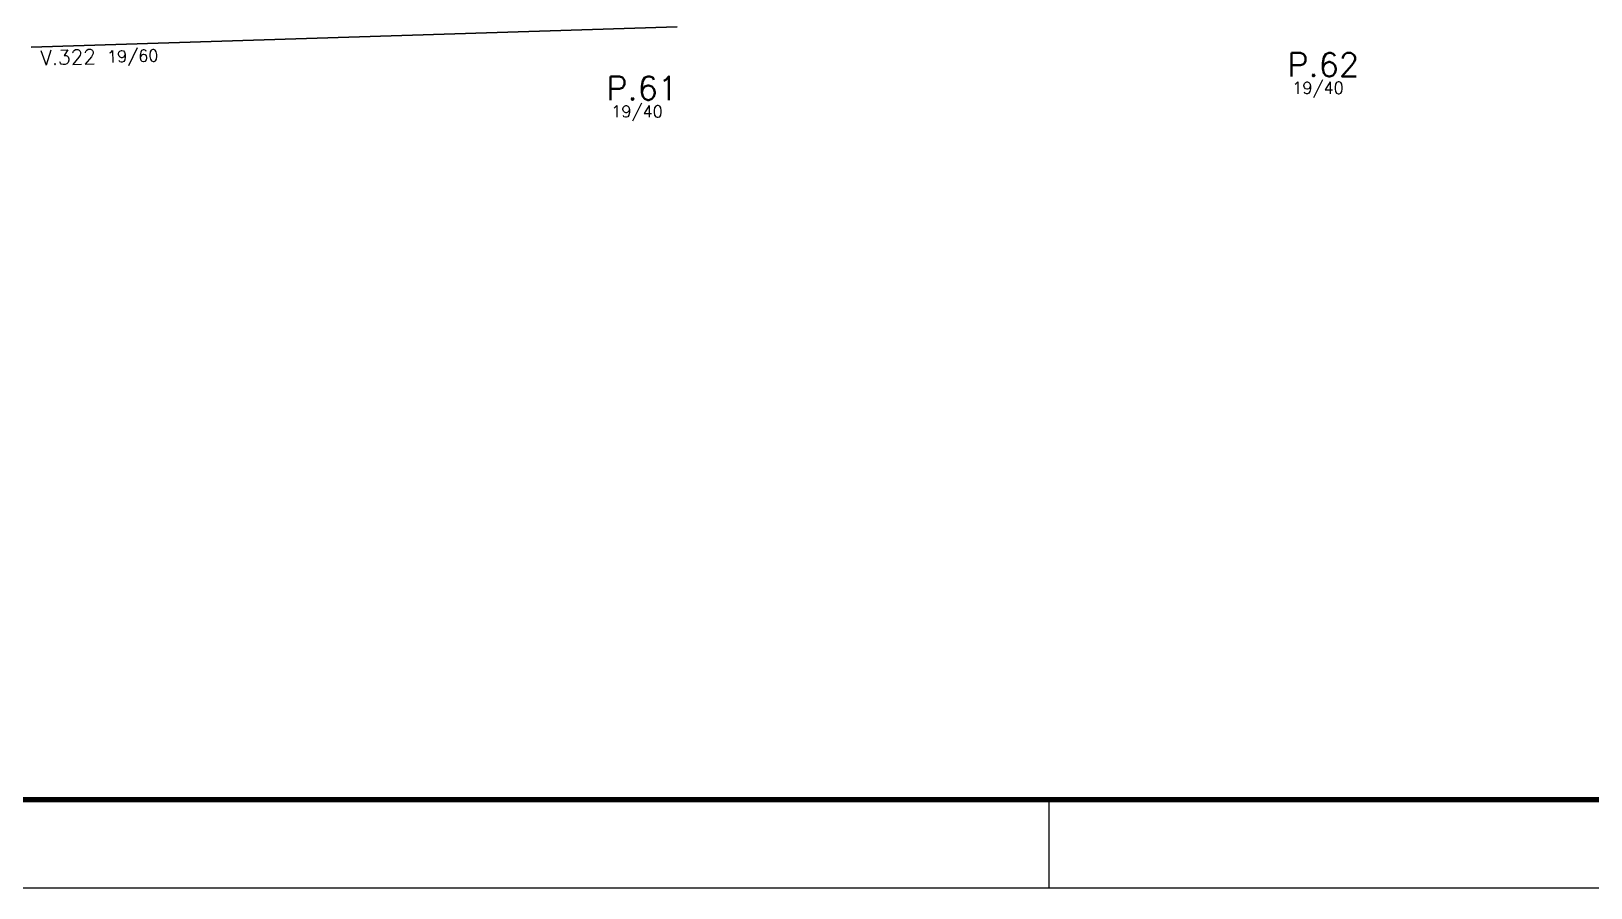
# Model space of a CAD drawing. Extents: x 534 to 8035, y 2354 to 7562.
# Drawn here: x 3417 to 4741, y 3107 to 3834 of the extents above; entities that cross this region are included whole.
import ezdxf

# ---------------------------------------------------------------- set-up
doc = ezdxf.new("R2010")
doc.units = 0
doc.layers.get('0').update_dxf_attribs({"color": 9, "linetype": 'CONTINUOUS'})
doc.layers.add('FO-TEXTO-VIGAS', color=3, linetype='CONTINUOUS')
doc.layers.add('FO-Textos dos pilares', color=3, linetype='CONTINUOUS', lineweight=20)
doc.layers.add('FO-Vigas', color=2, linetype='CONTINUOUS', lineweight=30)
doc.styles.add('ROMANS', font='romans.shx')

# ---------------------------------------------------------------- blocks, each defined once
blk = doc.blocks.new('*U4')
at = {"color": 7}
blk.add_line((-4905, 0), (-4905, -100), dxfattribs=at)
blk.add_lwpolyline([(-8310, 5840), (-8310, -100), (100, -100), (100, 5840)], close=True, dxfattribs=at)
at = {"color": 7, "const_width": 6}
blk.add_lwpolyline([(-8060, 5740), (-8060, 0), (0, 0), (0, 5740)], close=True, dxfattribs=at)

msp = doc.modelspace()

# ---------------------------------------------------------------- linework, layer by layer
at = {"layer": 'FO-Vigas'}
msp.add_line((3965.18, 3837.99), (3416.68, 3820.83), dxfattribs=at)

# ---------------------------------------------------------------- block references
at = {"xscale": 0.75, "yscale": 0.75, "zscale": 0.75}
msp.add_blockref('*U4', (7959.51, 3181.71), dxfattribs=at)

# ---------------------------------------------------------------- texts
at = {"layer": 'FO-TEXTO-VIGAS', "color": 1, "style": 'ROMANS'}
msp.add_text('V.322', height=12.5, rotation=1.46739, dxfattribs=at).set_placement((3424.59, 3805.46))
at = {"layer": 'FO-TEXTO-VIGAS', "style": 'ROMANS'}
msp.add_text('19/60', height=10, rotation=1.46739, dxfattribs=at).set_placement((3481.16, 3807.73))
at = {"layer": 'FO-Textos dos pilares', "color": 1, "style": 'ROMANS'}
for s, p in [('P.62', (4483.37, 3795.93)), ('P.61', (3905.12, 3775.93))]:
    msp.add_text(s, height=20, dxfattribs=at).set_placement(p)
at = {"layer": 'FO-Textos dos pilares', "color": 3, "style": 'ROMANS'}
for p in [(4487.49, 3781.24), (3909.24, 3761.24)]:
    msp.add_text('19/40', height=10, dxfattribs=at).set_placement(p)

doc.saveas('drawing.dxf')
